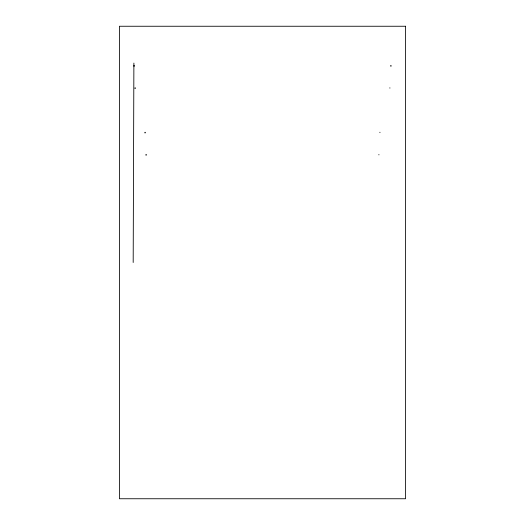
<?xml version="1.0" encoding="UTF-8"?>
<svg xmlns="http://www.w3.org/2000/svg" width="525" height="525" viewBox="0 0 525 525"><rect width="100%" height="100%" fill="white"/><g stroke="black" fill="none" stroke-linecap="round" stroke-linejoin="round"><path stroke-width="0.79" d="M133.186 262.5L133.888 63.085M134.059 66.334L134.098 65.513L134.065 65.92M135.083 88.581L135.122 87.754L135.096 88.167M145.044 133.068L145.084 132.248L145.051 132.654M146.068 155.315L146.107 154.488L146.081 154.901M390.935 65.92L390.902 65.513L390.941 66.334M389.878 87.754L389.904 88.167M379.916 132.248L379.949 132.654M378.892 154.488L378.919 154.901M405.582 26.25L119.418 26.25L119.418 498.75L405.582 498.75L405.582 26.25"/></g></svg>
